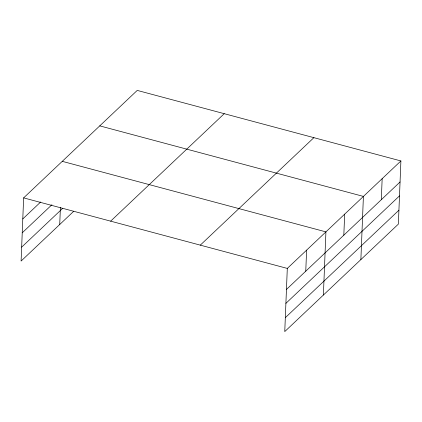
<?xml version="1.0" encoding="UTF-8"?>
<svg xmlns="http://www.w3.org/2000/svg" width="422" height="422" viewBox="0 0 422 422"><rect width="100%" height="100%" fill="white"/><g stroke="black" fill="none" stroke-linecap="round" stroke-linejoin="round"><path stroke-width="0.63" d="M400.9 160.946L287.298 268.418L284.76 331.592L398.363 224.119L400.9 160.946L137.24 90.408L23.637 197.881L21.1 261.054L73.781 211.211M59.724 224.515L60.415 207.344M305.765 271.172L306.609 250.151M323.384 295.052L325.921 231.878L62.261 161.341M343.824 235.17L344.668 214.144M360.873 259.588L363.411 196.415L99.75 125.872M381.314 199.706L382.158 178.68M22.793 218.907L40.691 201.969M22.234 232.812L51.911 204.739M21.659 247.144L62.625 208.389M110.648 221.16L224.246 113.687M200.292 245.14L313.889 137.667M286.454 289.445L400.056 181.972M285.894 303.355L399.497 195.882M285.319 317.682L398.922 210.209M23.637 197.881L287.298 268.418"/></g></svg>
